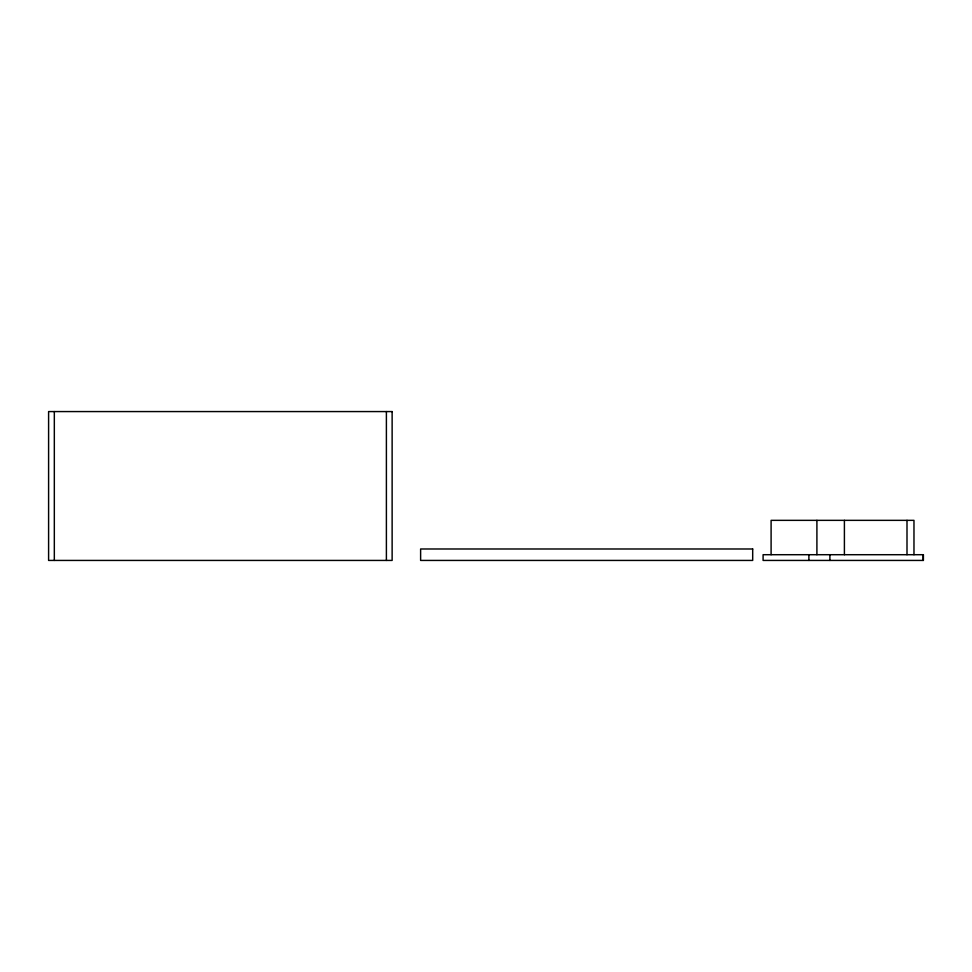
<?xml version="1.0" encoding="UTF-8"?>
<svg xmlns="http://www.w3.org/2000/svg" width="972" height="972" viewBox="0 0 972 972"><rect width="100%" height="100%" fill="white"/><g stroke="black" fill="none" stroke-linecap="round" stroke-linejoin="round"><path stroke-width="1.46" d="M923.133 554.708L923.133 560.431M913.972 554.708L913.972 520.348L771.1 520.348L771.1 554.708M906.998 520.348L906.998 554.708M844.401 520.348L844.401 554.708M829.894 554.708L829.894 560.431M816.905 520.348L816.905 554.708M808.886 554.708L808.886 560.431M386.394 411.569L386.394 560.431M54.323 411.569L54.323 560.431M392.129 411.569L48.6 411.569L48.6 560.431L392.129 560.431L392.129 411.569M752.692 548.986L420.621 548.986L420.621 560.431L752.692 560.431L752.692 548.986M923.4 554.708L763.093 554.708L763.093 560.431L923.4 560.431L923.4 554.708"/></g></svg>
